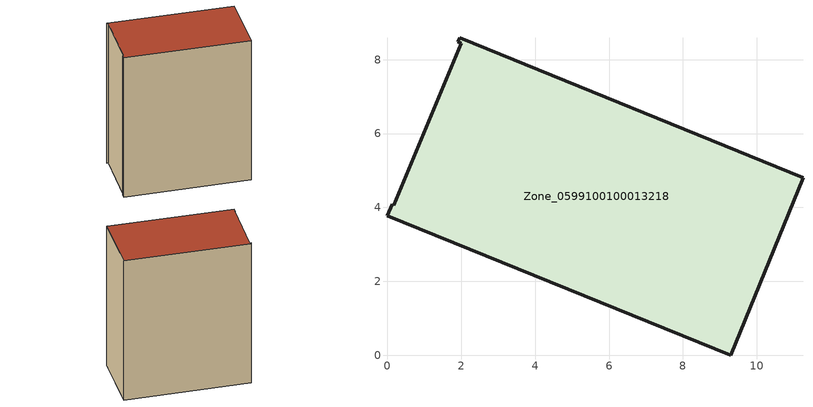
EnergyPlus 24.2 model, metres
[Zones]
Zone_0599100100013218
 floor ground (C_G): 0.12,4.08 0.18,4.06 2,8.45 1.91,8.49 1.95,8.59 11.25,4.81 9.3,0 0,3.78 z0
 wall outside (C_F): 11.25,4.81 1.95,8.59 1.91,8.49 2,8.45 0.18,4.06 0.12,4.08 0,3.78 9.3,0 11.25,4.81 z0:12.43
 roof outside (C_R): 0.18,4.06 0.12,4.08 0,3.78 9.3,0 11.25,4.81 1.95,8.59 1.91,8.49 2,8.45 z12.43
[BUILDING]
Pand.0599100100013218: North Axis=0; Terrain=City; Loads Convergence Tolerance Value=0.04; Temperature Convergence Tolerance Value=0.4; Solar Distribution=FullExterior; Maximum Number of Warmup Days=25; Minimum Number of Warmup Days=1
[Site:Location]
Rotterdam.The.Hague.AP_ZH_NLD Design_Conditions: Latitude=51.96; Longitude=4.45; Time Zone=1; Elevation=-4.5
[SITE:GROUNDTEMPERATURE:BUILDINGSURFACE]
18, 18, 18, 18, 18, 18, 18, 18, 18, 18, 18, 18
[MATERIAL] Thermal Absorptance=0.9; Solar Absorptance=0.7; Visible Absorptance=0.7
Name | Roughness | Thickness | Conductivity | Density | Specific Heat
G.TI.2015-2018 | MediumSmooth | 0.15 | 0.0428571 | 540 | 1210
F.TI.2015-2018 | Rough | 0.3 | 0.0666667 | 1920 | 840
R.TI.2015-2018 | MediumRough | 0.2 | 0.0333333 | 1500 | 1000
[CONSTRUCTION]
C_G: G.TI.2015-2018
C_F: F.TI.2015-2018
C_R: R.TI.2015-2018
[ZONE]
Zone_0599100100013218: Type=1; Multiplier=1; Ceiling Height=Autocalculate; Volume=Autocalculate; Floor Area=autocalculate; Part of Total Floor Area=Yes
[ZONEINFILTRATION:DESIGNFLOWRATE]
Infil_Zone_0599100100013218: Zone or ZoneList or Space or SpaceList=Zone_0599100100013218; Schedule=AlwaysOn; Design Flow Rate Calculation Method=Flow/Area; Flow Rate per Floor Area=0.0015; Constant Term Coefficient=1; Temperature Term Coefficient=0; Velocity Term Coefficient=0; Velocity Squared Term Coefficient=0
[HVACTEMPLATE:ZONE:IDEALLOADSAIRSYSTEM]
Zone_0599100100013218: Maximum Heating Supply Air Temperature=50; Minimum Cooling Supply Air Temperature=13; Maximum Heating Supply Air Humidity Ratio=0.0156; Minimum Cooling Supply Air Humidity Ratio=0.0077; Heating Limit=NoLimit; Cooling Limit=NoLimit; Dehumidification Control Type=ConstantSensibleHeatRatio; Cooling Sensible Heat Ratio=0.7; Dehumidification Setpoint=60; Humidification Control Type=None; Humidification Setpoint=30; Outdoor Air Method=None; Outdoor Air Flow Rate per Person=0.00944; Outdoor Air Flow Rate per Zone Floor Area=0; Outdoor Air Flow Rate per Zone=0; Demand Controlled Ventilation Type=None; Outdoor Air Economizer Type=NoEconomizer; Heat Recovery Type=None; Sensible Heat Recovery Effectiveness=0.7; Latent Heat Recovery Effectiveness=0.65
[ZONECONTROL:THERMOSTAT]
ThermostatControl_Zone_0599100100013218: Zone or ZoneList=Zone_0599100100013218; Control Type Schedule=DualSetpointControlType; Control 1=Thermostat_Zone_0599100100013218; Temperature Difference Between Cutout And Setpoint=0
[THERMOSTATSETPOINT:DUALSETPOINT]
Thermostat_Zone_0599100100013218: Heating Setpoint Temperature Schedule=HeatingSetpoint_Zone_0599100100013218; Cooling Setpoint Temperature Schedule=CoolingSetpoint_Zone_0599100100013218
[SCHEDULE:COMPACT]
HeatingSetpoint_Zone_0599100100013218: Through: 12/31, For: AllDays, Until: 24:00, 21
CoolingSetpoint_Zone_0599100100013218: Through: 12/31, For: AllDays, Until: 24:00, 24
DualSetpointControlType: Through: 12/31, For: AllDays, Until: 24:00, 4
AlwaysOn: Through: 12/31, For: AllDays, Until: 24:00, 1
